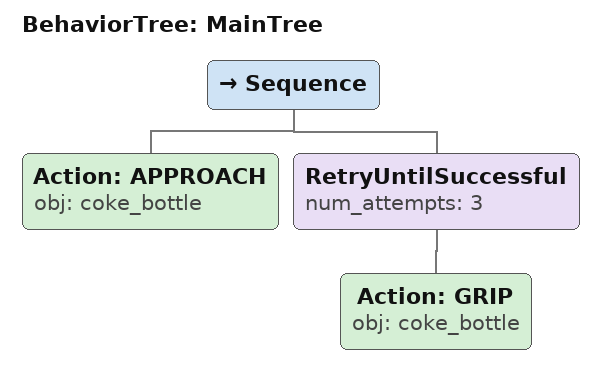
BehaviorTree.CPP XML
<root main_tree_to_execute="MainTree">
  <BehaviorTree ID="MainTree">
    <Sequence>
      <!-- Approach coke_bottle -->
      <Action ID="APPROACH" obj="coke_bottle" />
      <!-- Retry GRASP coke_bottle up to 3 attempts -->
      <RetryUntilSuccessful num_attempts="3">
        <!-- Grasp coke_bottle -->
        <Action ID="GRIP" obj="coke_bottle" />
      </RetryUntilSuccessful>
    </Sequence>
  </BehaviorTree>
</root>
